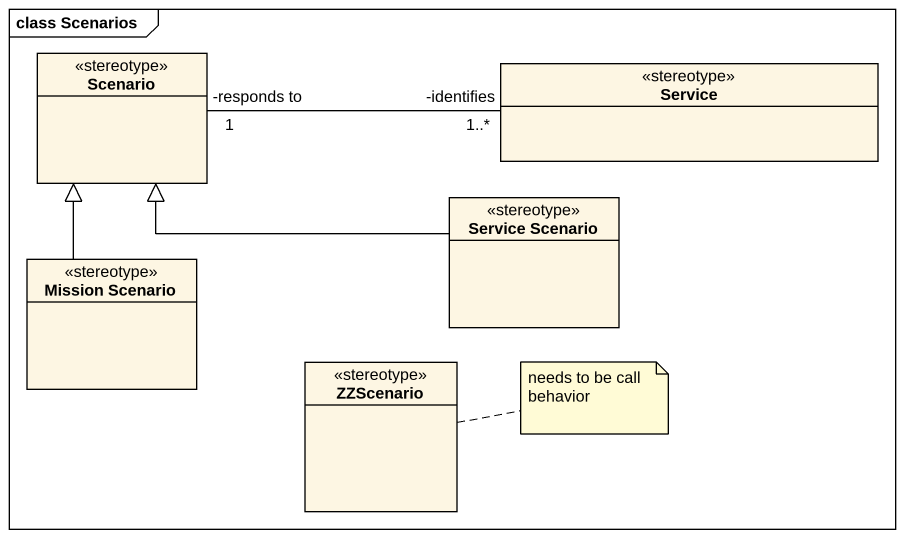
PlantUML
@startuml
mainframe class Scenarios
hide circle
hide empty members
class Scenario <<stereotype>>
class Service <<stereotype>>
class "Service Scenario" as Service_Scenario <<stereotype>>
class "Mission Scenario" as Mission_Scenario <<stereotype>>
class ZZScenario <<stereotype>>
Scenario "-responds to\n1" -right- "-identifies\n1..*" Service
Service_Scenario -left-|> Scenario
Mission_Scenario -up-|> Scenario
note right of ZZScenario : needs to be call behavior
@enduml
